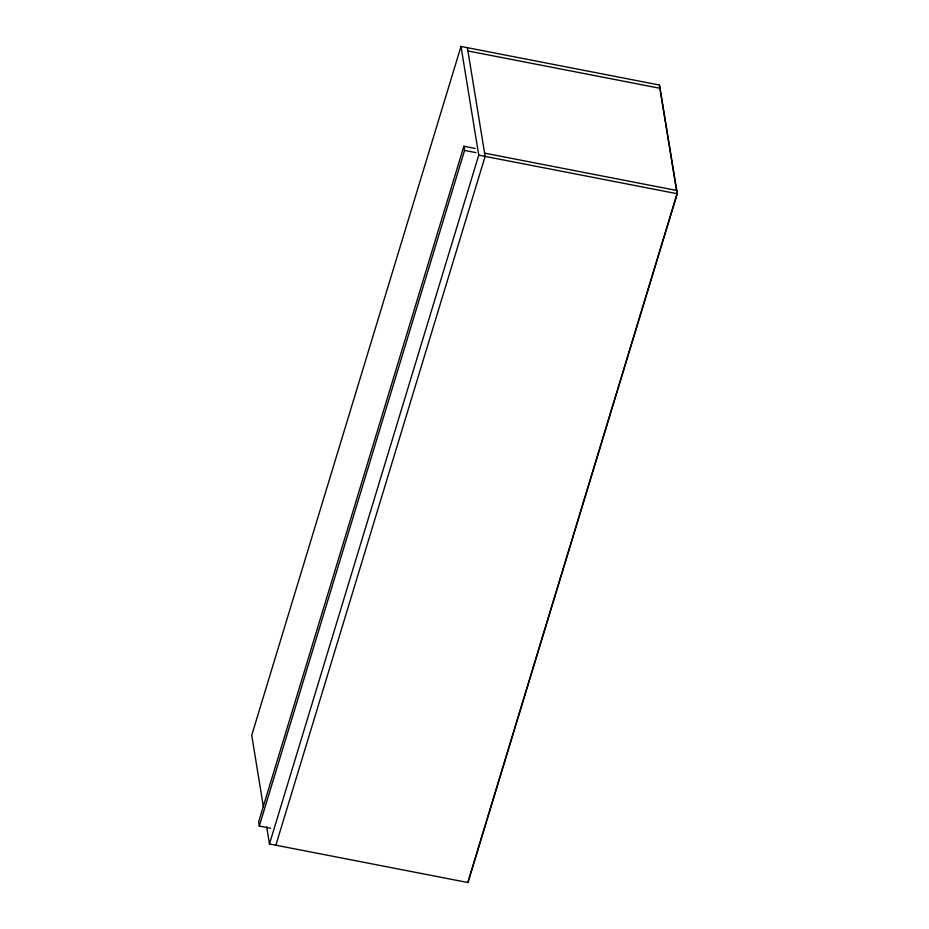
<?xml version="1.0" encoding="UTF-8"?>
<svg xmlns="http://www.w3.org/2000/svg" width="929" height="929" viewBox="0 0 929 929"><rect width="100%" height="100%" fill="white"/><g stroke="black" fill="none" stroke-linecap="round" stroke-linejoin="round"><path stroke-width="1.39" d="M266.669 826.798L269.468 843.962L467.995 882.55L677.276 193.743L659.532 85.038L461.005 46.45L251.724 735.257L263.395 806.778M475.242 148.454L463.885 146.248L258.61 821.91L259.284 826.078L270.641 828.285M259.284 826.078L464.57 150.417L463.885 146.248M269.468 843.962L478.749 155.155L461.005 46.45M275.855 845.204L485.124 156.397L467.392 47.693M467.786 882.504L677.055 193.696L659.323 84.992M467.914 50.956L660.066 88.301M484.59 153.134L676.742 190.48M464.57 150.417L475.927 152.623M478.749 155.155L677.276 193.743"/></g></svg>
